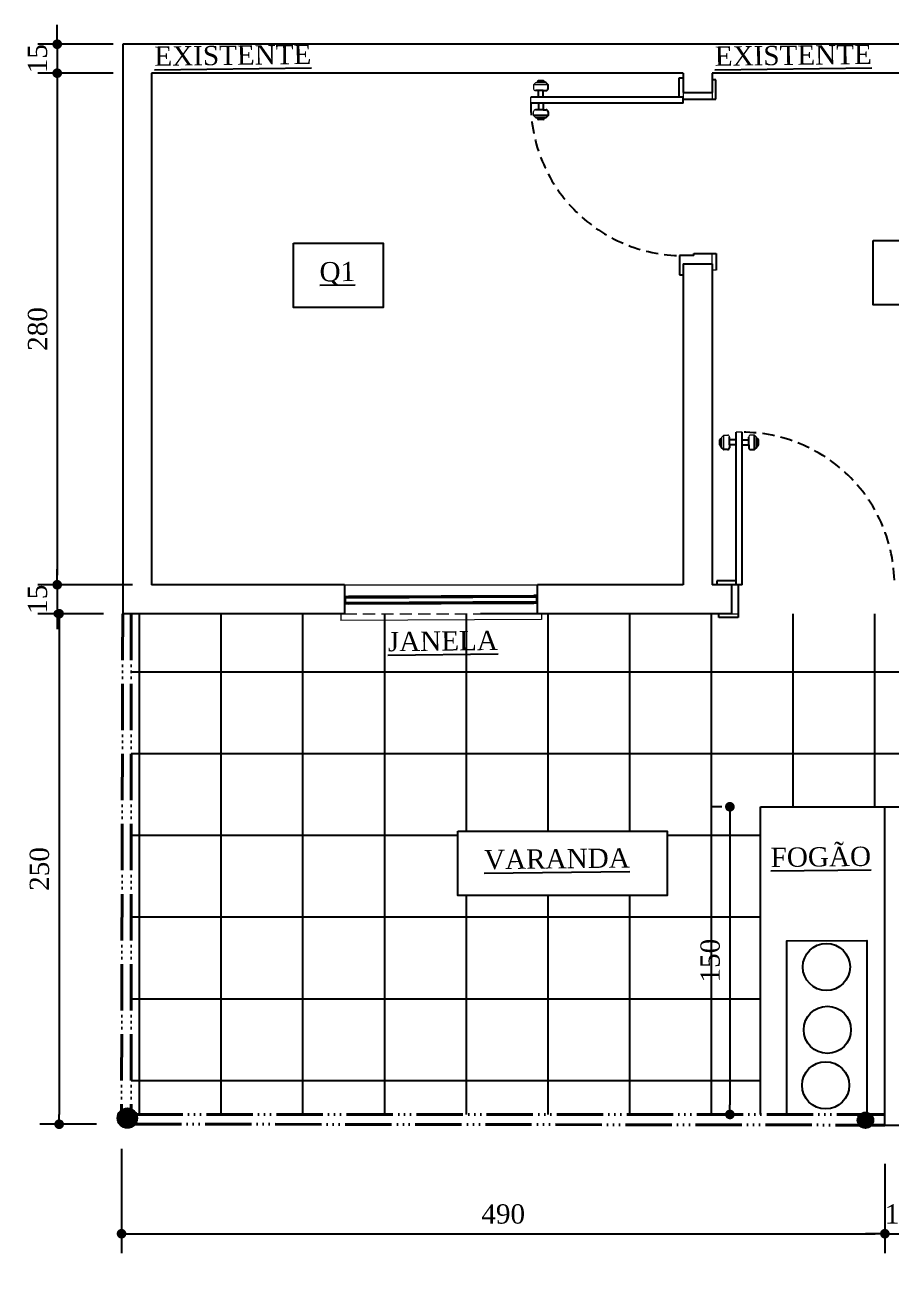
# Model space of a CAD drawing. Header units: centimetres. Extents: x -48696 to 156237, y -5617 to 29024.
# Drawn here: x 77535 to 77984, y 14355 to 15000 of the extents above; entities that cross this region are included whole.
import ezdxf

# ---------------------------------------------------------------- set-up
doc = ezdxf.new("R2010")
doc.units = ezdxf.units.CM
doc.linetypes.add('ACAD_ISO06W100', pattern=[36, 24, -3, 0, -3, 0, -3, 0, -3])
doc.linetypes.add('HIDDEN', pattern=[9.525, 6.35, -3.175])
for name, color, linetype in [('ACESSORIOS', 2, 'Continuous'), ('Hachuria - Moveis', 1, 'Continuous'), ('Piso', 55, 'Continuous'), ('PORTAS', 3, 'Continuous'), ('Portas-Cotas', 2, 'Continuous'), ('Portas-Projeção', 55, 'HIDDEN')]:
    doc.layers.add(name, color=color, linetype=linetype)
for name, color, linetype, lineweight in [('Corte Planta', 4, 'ACAD_ISO06W100', 40), ('Hachura', 1, 'Continuous', 9), ('Portas - Janelas', 2, 'Continuous', 20), ('Projeção Janela', 15, 'HIDDEN', 9)]:
    doc.layers.add(name, color=color, linetype=linetype, lineweight=lineweight)
doc.styles.add('Valéria', font='romantic.ttf', dxfattribs={"height": 10})
doc.dimstyles.new('Cota - 250', dxfattribs={"dimtxt": 10, "dimasz": 4, "dimexe": 10, "dimexo": 10, "dimgap": 5, "dimtad": 1, "dimlfac": 5, "dimtxsty": 'Valéria', "dimblk": 'DOT', "dimcen": 0, "dimclrd": 12, "dimclre": 12, "dimclrt": 2, "dimazin": 2, "dimtfac": 1, "dimtix": 1, "dimtmove": 0, "dimatfit": 3, "dimldrblk": 'DOT', "dimfxl": 1, "dimarcsym": 0})
doc.dimstyles.new('Cota - 50', dxfattribs={"dimtxt": 10, "dimasz": 5, "dimexe": 10, "dimexo": 20, "dimgap": 5, "dimtad": 1, "dimtxsty": 'Valéria', "dimblk": 'DOT', "dimcen": 0, "dimclrd": 12, "dimclre": 12, "dimclrt": 2, "dimazin": 2, "dimtfac": 1, "dimtix": 1, "dimtmove": 0, "dimatfit": 3, "dimldrblk": 'DOT', "dimfxl": 1, "dimarcsym": 0})

# ---------------------------------------------------------------- blocks, each defined once
blk = doc.blocks.new('_Dot')
at = {"color": 0, "linetype": 'ByBlock', "lineweight": -2}
blk.add_line((-0.5, 0), (-1, 0), dxfattribs=at)
at = {"color": 0, "linetype": 'ByBlock', "const_width": 0.5}
blk.add_lwpolyline([(-0.25, 0, 1), (0.25, 0, 1)], format="xyb", close=True, dxfattribs=at)
blk = doc.blocks.new('*D1664')
at = {"color": 12, "lineweight": -2, "transparency": 16777216}
for p, q in [((77551.9, 14994.96), (77551.9, 14999.96)), ((77580.83, 14989.96), (77541.9, 14989.96)), ((77551.9, 14989.96), (77551.9, 14974.96)), ((77580.83, 14974.96), (77541.9, 14974.96)), ((77551.9, 14969.96), (77551.9, 14964.96))]:
    blk.add_line(p, q, dxfattribs=at)
at = {"layer": 'Defpoints', "color": 0, "transparency": 16777216}
for p in [(77600.83, 14989.96), (77551.9, 14974.96), (77600.83, 14974.96)]:
    blk.add_point(p, dxfattribs=at)
at = {"color": 12, "lineweight": -2, "transparency": 16777216, "xscale": 5, "yscale": 5, "zscale": 5}
for p, rotation in [((77551.9, 14989.96), 270), ((77551.9, 14974.96), 90)]:
    blk.add_blockref('_Dot', p, dxfattribs=dict(at, rotation=rotation))
at = {"color": 2, "transparency": 16777216, "insert": (77541.71, 14982.46), "char_height": 10, "attachment_point": 5, "rotation": 90, "style": 'Valéria'}
blk.add_mtext('15', dxfattribs=at)
blk = doc.blocks.new('*D1665')
at = {"color": 12, "lineweight": -2, "transparency": 16777216}
for p, q in [((77580.83, 14974.96), (77541.9, 14974.96)), ((77551.9, 14969.96), (77551.9, 14714.96)), ((77580.83, 14709.96), (77541.9, 14709.96))]:
    blk.add_line(p, q, dxfattribs=at)
at = {"layer": 'Defpoints', "color": 0, "transparency": 16777216}
for p in [(77600.83, 14974.96), (77551.9, 14709.96), (77600.83, 14709.96)]:
    blk.add_point(p, dxfattribs=at)
at = {"color": 12, "lineweight": -2, "transparency": 16777216, "xscale": 5, "yscale": 5, "zscale": 5}
for p, rotation in [((77551.9, 14974.96), 90), ((77551.9, 14709.96), 270)]:
    blk.add_blockref('_Dot', p, dxfattribs=dict(at, rotation=rotation))
at = {"color": 2, "transparency": 16777216, "insert": (77541.79, 14842.46), "char_height": 10, "attachment_point": 5, "rotation": 90, "style": 'Valéria'}
blk.add_mtext('280', dxfattribs=at)
blk = doc.blocks.new('*D1666')
at = {"color": 12, "lineweight": -2, "transparency": 16777216}
for p, q in [((77551.9, 14713.96), (77551.9, 14717.96)), ((77590.83, 14709.96), (77541.9, 14709.96)), ((77551.9, 14709.96), (77551.9, 14694.96)), ((77575.83, 14694.96), (77541.9, 14694.96)), ((77551.9, 14690.96), (77551.9, 14686.96))]:
    blk.add_line(p, q, dxfattribs=at)
at = {"layer": 'Defpoints', "color": 0, "transparency": 16777216}
for p in [(77600.83, 14709.96), (77551.9, 14694.96), (77585.83, 14694.96)]:
    blk.add_point(p, dxfattribs=at)
at = {"color": 12, "lineweight": -2, "transparency": 16777216, "xscale": 4, "yscale": 4, "zscale": 4}
for p, rotation in [((77551.9, 14709.96), 270), ((77551.9, 14694.96), 90)]:
    blk.add_blockref('_Dot', p, dxfattribs=dict(at, rotation=rotation))
at = {"color": 2, "transparency": 16777216, "insert": (77541.71, 14702.46), "char_height": 10, "attachment_point": 5, "rotation": 90, "style": 'Valéria'}
blk.add_mtext('15', dxfattribs=at)
blk = doc.blocks.new('*D1672')
at = {"color": 12, "lineweight": -2, "transparency": 16777216}
for p, q in [((77980.83, 14393.8), (77980.83, 14383.8)), ((77975.83, 14373.8), (77970.83, 14373.8)), ((77980.83, 14373.8), (77995.83, 14373.8)), ((78000.83, 14373.8), (78005.83, 14373.8)), ((77995.83, 14354.96), (77995.83, 14363.8))]:
    blk.add_line(p, q, dxfattribs=at)
at = {"layer": 'Defpoints', "color": 0, "transparency": 16777216}
for p in [(77980.83, 14373.8), (77995.83, 14374.96), (77995.83, 14373.8)]:
    blk.add_point(p, dxfattribs=at)
at = {"color": 12, "lineweight": -2, "transparency": 16777216, "xscale": 5, "yscale": 5, "zscale": 5}
blk.add_blockref('_Dot', (77980.83, 14373.8), dxfattribs=at)
at = {"color": 12, "lineweight": -2, "transparency": 16777216, "xscale": 5, "yscale": 5, "zscale": 5, "rotation": 180}
blk.add_blockref('_Dot', (77995.83, 14373.8), dxfattribs=at)
at = {"color": 2, "transparency": 16777216, "insert": (77988.33, 14383.99), "char_height": 10, "attachment_point": 5, "style": 'Valéria'}
blk.add_mtext('15', dxfattribs=at)
blk = doc.blocks.new('*D1676')
at = {"color": 12, "lineweight": -2, "transparency": 16777216}
for p, q in [((77565.83, 14694.96), (77542.9, 14694.96)), ((77552.9, 14689.96), (77552.9, 14435.52)), ((77572.24, 14430.52), (77542.9, 14430.52))]:
    blk.add_line(p, q, dxfattribs=at)
at = {"layer": 'Defpoints', "color": 0, "transparency": 16777216}
for p in [(77585.83, 14694.96), (77552.9, 14430.52), (77592.24, 14430.52)]:
    blk.add_point(p, dxfattribs=at)
at = {"color": 12, "lineweight": -2, "transparency": 16777216, "xscale": 5, "yscale": 5, "zscale": 5}
for p, rotation in [((77552.9, 14694.96), 90), ((77552.9, 14430.52), 270)]:
    blk.add_blockref('_Dot', p, dxfattribs=dict(at, rotation=rotation))
at = {"color": 2, "transparency": 16777216, "insert": (77542.71, 14562.74), "char_height": 10, "attachment_point": 5, "rotation": 90, "style": 'Valéria'}
blk.add_mtext('250', dxfattribs=at)
blk = doc.blocks.new('*D1677')
at = {"color": 12, "lineweight": -2, "transparency": 16777216}
for p, q in [((77585.24, 14417.78), (77585.24, 14363.8)), ((77980.83, 14409.96), (77980.83, 14363.8)), ((77590.24, 14373.8), (77975.83, 14373.8))]:
    blk.add_line(p, q, dxfattribs=at)
at = {"layer": 'Defpoints', "color": 0, "transparency": 16777216}
for p in [(77585.24, 14437.78), (77980.83, 14429.96), (77980.83, 14373.8)]:
    blk.add_point(p, dxfattribs=at)
at = {"color": 12, "lineweight": -2, "transparency": 16777216, "xscale": 5, "yscale": 5, "zscale": 5, "rotation": 180}
blk.add_blockref('_Dot', (77585.24, 14373.8), dxfattribs=at)
at = {"color": 12, "lineweight": -2, "transparency": 16777216, "xscale": 5, "yscale": 5, "zscale": 5}
blk.add_blockref('_Dot', (77980.83, 14373.8), dxfattribs=at)
at = {"color": 2, "transparency": 16777216, "insert": (77783.03, 14383.97), "char_height": 10, "attachment_point": 5, "style": 'Valéria'}
blk.add_mtext('490', dxfattribs=at)
blk = doc.blocks.new('*D1679')
at = {"color": 12, "lineweight": -2, "transparency": 16777216}
for p, q in [((77896.39, 14594.96), (77890.51, 14594.96)), ((77900.51, 14589.96), (77900.51, 14440.58)), ((77896.39, 14435.58), (77890.51, 14435.58))]:
    blk.add_line(p, q, dxfattribs=at)
at = {"layer": 'Defpoints', "color": 0, "transparency": 16777216}
for p in [(77916.39, 14594.96), (77900.51, 14435.58), (77916.39, 14435.58)]:
    blk.add_point(p, dxfattribs=at)
at = {"color": 12, "lineweight": -2, "transparency": 16777216, "xscale": 5, "yscale": 5, "zscale": 5}
for p, rotation in [((77900.51, 14594.96), 90), ((77900.51, 14435.58), 270)]:
    blk.add_blockref('_Dot', p, dxfattribs=dict(at, rotation=rotation))
at = {"color": 2, "transparency": 16777216, "insert": (77890.32, 14515.27), "char_height": 10, "attachment_point": 5, "rotation": 90, "style": 'Valéria'}
blk.add_mtext('150', dxfattribs=at)

msp = doc.modelspace()

# ---------------------------------------------------------------- hatches: boundary and pattern name
at = {"layer": 'Piso'}
h = msp.add_hatch(dxfattribs=at)
h.set_pattern_fill('ANSI37', color=256, scale=13.333333, angle=-45)
h.set_pattern_definition([(360, (65698.91, -2014.48), (3e-14, 42.33333), []), (90, (65698.91, -2014.48), (-42.33333, 3e-14), [])])
edge = h.paths.add_edge_path(flags=16)
edge.add_arc((78046.17964, 14492.53391), 10.42825, 0, 360)
edge = h.paths.add_edge_path(flags=16)
edge.add_arc((78046.17964, 14492.53391), 10.42825, 0, 360)
h.paths.add_polyline_path([(77759.57256, 14549.08389), (77759.57256, 14582.37573), (77867.95286, 14582.37573), (77867.95286, 14549.08389)], flags=16)
h.paths.add_polyline_path([(78030.44771, 14484.27699), (78017.87604, 14484.27699), (78017.87604, 14514.95887), (78048.61938, 14514.95887), (78048.61938, 14484.27699), (78036.04771, 14484.27699), (78036.04771, 14502.41793), (78030.44771, 14502.41793)])
h.paths.add_polyline_path([(78036.04771, 14484.27699), (78030.44771, 14484.27699), (78030.44771, 14502.41793), (78036.04771, 14502.41793)])
h.paths.add_polyline_path([(78037.17471, 14452.04084), (78029.32071, 14452.04084), (78029.32071, 14456.05065), (78037.17471, 14456.05065)])
h.paths.add_polyline_path([(78003.8795, 14546.60404), (78003.8795, 14579.89588), (78069.26953, 14580.00175), (78069.26953, 14546.70991)])
h.paths.add_polyline_path([(77916.38655, 14435.57526), (77916.38655, 14594.96133), (77980.82684, 14594.96133), (77980.82684, 14604.96133), (77995.82684, 14604.96133), (77995.82684, 14444.96133), (78075.82684, 14444.96133), (78075.82684, 14594.96133), (78075.82684, 14694.96133), (77590.2267, 14694.96133), (77590.2267, 14435.57526)])

# ---------------------------------------------------------------- linework, layer by layer
at = {"color": 5}
for p, q in [((77585.82684, 14989.96133), (77585.82684, 14694.96133)), ((78101.29627, 14989.96133), (77585.82684, 14989.96133)), ((77600.82684, 14974.96133), (77600.82684, 14709.96133)), ((77876.29627, 14974.96133), (77600.82684, 14974.96133)), ((77876.29627, 14974.96133), (77876.29627, 14964.96133)), ((78086.29627, 14974.96133), (77891.29627, 14974.96133)), ((77891.29627, 14974.96133), (77891.29627, 14964.96133)), ((77876.29627, 14964.96133), (77891.29627, 14964.96133)), ((77876.29627, 14876.13566), (77876.29627, 14709.96133)), ((77876.29627, 14876.13566), (77891.29627, 14876.13566)), ((77891.29627, 14876.13566), (77891.29627, 14709.96133)), ((77700.82684, 14709.96133), (77600.82684, 14709.96133)), ((77700.82684, 14709.96133), (77700.82992, 14694.96133)), ((77800.82992, 14694.96133), (77800.82992, 14709.96133)), ((77876.29627, 14709.96133), (77800.82992, 14709.96133)), ((77901.29627, 14709.96133), (77891.29627, 14709.96133)), ((77905.82684, 14709.96133), (77891.29627, 14709.96133)), ((77901.29627, 14709.96133), (77901.29627, 14694.96133)), ((77700.82992, 14694.96133), (77585.82684, 14694.96133)), ((77901.29627, 14694.96133), (77771.29935, 14694.96133)), ((77980.82684, 14429.96133), (77980.82684, 14594.96133)), ((77980.82684, 14594.96133), (77995.82684, 14594.96133)), ((77980.82684, 14429.96133), (78090.82684, 14429.96133))]:
    msp.add_line(p, q, dxfattribs=at)
at = {"color": 32}
for p, q in [((77584.24091, 14430.51623), (77584.24091, 14436.81339)), ((77585.24091, 14429.5522), (77585.24091, 14437.77742)), ((77586.24091, 14428.98362), (77586.24091, 14438.34601)), ((77587.24091, 14428.67346), (77587.24091, 14438.65616)), ((77588.24091, 14428.57427), (77588.24091, 14438.75535)), ((77589.24091, 14428.67346), (77589.24091, 14438.65616)), ((77590.24091, 14428.98362), (77590.24091, 14438.34601)), ((77591.24091, 14429.5522), (77591.24091, 14437.77742)), ((77592.24091, 14430.51623), (77592.24091, 14436.81339)), ((77968.32399, 14435.79918), (77968.32399, 14429.35099)), ((77969.32399, 14436.34667), (77969.32399, 14428.8035)), ((77970.32399, 14436.58194), (77970.32399, 14428.56822)), ((77971.32399, 14436.56068), (77971.32399, 14428.58948)), ((77972.32399, 14436.27847), (77972.32399, 14428.8717)), ((77973.32399, 14435.6646), (77973.32399, 14429.48556)), ((77583.24091, 14432.709), (77583.24091, 14434.62062)), ((77593.24091, 14432.709), (77593.24091, 14434.62062)), ((77967.32399, 14434.71161), (77967.32399, 14430.43856)), ((77974.32399, 14434.41225), (77974.32399, 14430.73791))]:
    msp.add_line(p, q, dxfattribs=at)
msp.add_line((77588.24091, 14433.66481), (77588.24091, 14433.66481))
msp.add_line((77588.24091, 14433.66481), (77588.24091, 14433.66481))
msp.add_line((77588.24091, 14433.66481), (77588.24091, 14433.66481))
at = {"color": 2}
msp.add_lwpolyline([(77929.96078, 14435.57526), (77929.96078, 14525.54742), (77971.49773, 14525.71017), (77971.49773, 14436.53129)], dxfattribs=at)
at = {"color": 32}
for centre, radius in [((77588.24091, 14433.66481), 5.09054), ((77970.73903, 14432.57508), 4.0283)]:
    msp.add_circle(centre, radius, dxfattribs=at)
at = {"layer": 'ACESSORIOS', "color": 2, "linetype": 'Continuous'}
for p, q in [((77874.29627, 14962.47636), (77874.29627, 14972.47636)), ((77893.29627, 14961.47636), (77893.29627, 14971.46133)), ((77903.79627, 14711.96133), (77893.79627, 14711.96133)), ((77904.79627, 14692.96133), (77894.8113, 14692.96133))]:
    msp.add_line(p, q, dxfattribs=at)
at = {"layer": 'ACESSORIOS'}
for p, q in [((77874.29627, 14972.47636), (77876.29627, 14972.47636)), ((77893.29627, 14971.46133), (77891.29627, 14971.46133)), ((77893.79627, 14711.96133), (77893.79627, 14709.96133)), ((77894.8113, 14692.96133), (77894.8113, 14694.96133))]:
    msp.add_line(p, q, dxfattribs=at)
at = {"layer": 'Corte Planta', "color": 4}
for p, q in [((77585.82684, 14694.96133), (77585.24305, 14437.77898)), ((77590.2267, 14694.96133), (77590.2267, 14438.35205)), ((77592.95936, 14435.57526), (77968.05088, 14435.57526)), ((77973.42717, 14435.57526), (77980.82684, 14435.57526)), ((77592.27992, 14430.56644), (77967.56328, 14430.09681)), ((77973.90856, 14430.08887), (77980.82684, 14430.08021))]:
    msp.add_line(p, q, dxfattribs=at)
at = {"layer": 'Hachura'}
for p, q in [((77700.82806, 14703.98771), (77702.85521, 14703.99772)), ((77700.82889, 14699.98766), (77702.87497, 14699.99777)), ((77701.35769, 14703.49032), (77702.85768, 14703.49773)), ((77701.35769, 14703.49032), (77701.37252, 14700.49035)), ((77701.36017, 14702.99032), (77800.35896, 14703.4795)), ((77701.37005, 14700.99035), (77800.36884, 14701.47952)), ((77701.37252, 14700.49035), (77702.8725, 14700.49777))]:
    msp.add_line(p, q, dxfattribs=at)
at = {"layer": 'Hachuria - Moveis'}
for p, q in [((77800.83851, 14704.48188), (77798.85403, 14704.47207)), ((77800.35649, 14703.97949), (77798.8565, 14703.97208)), ((77800.37131, 14700.97953), (77798.87133, 14700.97212)), ((77800.82879, 14700.48178), (77798.8738, 14700.47212)), ((77800.35649, 14703.97949), (77800.37131, 14700.97953))]:
    msp.add_line(p, q, dxfattribs=at)
at = {"layer": 'Piso'}
for p, q in [((77702.85521, 14703.99772), (77798.85403, 14704.47207)), ((77702.85768, 14703.49773), (77798.8565, 14703.97208)), ((77702.8725, 14700.49777), (77798.87133, 14700.97212)), ((77702.87497, 14699.99777), (77798.8738, 14700.47212))]:
    msp.add_line(p, q, dxfattribs=at)
at = {"layer": 'PORTAS', "color": 2, "linetype": 'Continuous'}
for p, q in [((77804.29627, 14970.47636), (77800.79627, 14970.47636)), ((77803.79627, 14970.97636), (77801.29627, 14970.97636)), ((77805.14982, 14970.12281), (77804.29627, 14970.47636)), ((77801.29627, 14965.97636), (77799.79627, 14965.97636)), ((77801.29627, 14962.47636), (77801.29627, 14965.97636)), ((77803.79627, 14965.97636), (77801.29627, 14965.97636)), ((77803.79627, 14965.97636), (77805.29627, 14965.97636)), ((77803.79627, 14962.47636), (77803.79627, 14965.97636)), ((77806.29627, 14968.97636), (77805.14982, 14970.12281)), ((77806.22838, 14969.04425), (77806.16049, 14968.97636)), ((77806.29627, 14966.97636), (77806.29627, 14968.97636)), ((77876.29627, 14962.47636), (77797.29627, 14962.47636)), ((77876.29627, 14959.47636), (77797.29627, 14959.47636)), ((77801.29627, 14959.47636), (77801.29627, 14955.97636)), ((77803.79627, 14959.47636), (77803.79627, 14955.97636)), ((77876.29627, 14959.47636), (77876.29627, 14962.47636)), ((77876.29627, 14961.47636), (77893.29627, 14961.47636)), ((77806.29627, 14952.97636), (77798.79627, 14952.97636)), ((77801.29627, 14955.97636), (77799.79627, 14955.97636)), ((77804.29627, 14951.47636), (77800.79627, 14951.47636)), ((77803.79627, 14955.97636), (77801.29627, 14955.97636)), ((77803.79627, 14955.97636), (77805.29627, 14955.97636)), ((77805.14982, 14951.82992), (77804.29627, 14951.47636)), ((77806.29627, 14952.97636), (77805.14982, 14951.82992)), ((77806.29627, 14954.97636), (77806.29627, 14952.97636)), ((77803.79627, 14950.97636), (77801.29627, 14950.97636)), ((77874.35213, 14880.47479), (77874.35213, 14870.47479)), ((77881.76772, 14880.47479), (77874.35213, 14880.47479)), ((77881.76772, 14881.47636), (77893.42039, 14881.47636)), ((77881.76772, 14880.47479), (77881.76772, 14881.47636)), ((77893.41593, 14881.47636), (77893.41593, 14872.9866)), ((77874.35213, 14870.47479), (77876.29627, 14870.47479)), ((77895.29627, 14782.46133), (77895.29627, 14784.96133)), ((77895.79627, 14781.96133), (77895.79627, 14785.46133)), ((77900.29627, 14784.96133), (77900.29627, 14786.46133)), ((77903.79627, 14784.96133), (77900.29627, 14784.96133)), ((77900.29627, 14782.46133), (77900.29627, 14784.96133)), ((77903.79627, 14709.96133), (77903.79627, 14788.96133)), ((77906.79627, 14709.96133), (77906.79627, 14788.96133)), ((77906.79627, 14784.96133), (77910.29627, 14784.96133)), ((77910.29627, 14784.96133), (77910.29627, 14786.46133)), ((77910.29627, 14782.46133), (77910.29627, 14784.96133)), ((77913.29627, 14779.96133), (77913.29627, 14787.46133)), ((77914.79627, 14781.96133), (77914.79627, 14785.46133)), ((77915.29627, 14782.46133), (77915.29627, 14784.96133)), ((77896.14982, 14781.10778), (77895.79627, 14781.96133)), ((77897.29627, 14779.96133), (77896.14982, 14781.10778)), ((77897.22838, 14780.02922), (77897.29627, 14780.0971)), ((77899.29627, 14779.96133), (77897.29627, 14779.96133)), ((77900.29627, 14782.46133), (77900.29627, 14780.96133)), ((77903.79627, 14782.46133), (77900.29627, 14782.46133)), ((77906.79627, 14782.46133), (77910.29627, 14782.46133)), ((77910.29627, 14782.46133), (77910.29627, 14780.96133)), ((77911.29627, 14779.96133), (77913.29627, 14779.96133)), ((77913.29627, 14779.96133), (77914.44271, 14781.10778)), ((77914.44271, 14781.10778), (77914.79627, 14781.96133)), ((77906.79627, 14709.96133), (77903.79627, 14709.96133)), ((77904.79627, 14709.96133), (77904.79627, 14692.96133)), ((77916.38655, 14435.57526), (77916.38655, 14594.96133)), ((77916.38655, 14594.96133), (77980.82684, 14594.96133))]:
    msp.add_line(p, q, dxfattribs=at)
for centre in [(77950.53927, 14511.98411), (77951.01188, 14479.41719), (77950.12788, 14450.67493)]:
    msp.add_circle(centre, 12.22277, dxfattribs=at)
for centre, radius, start, end in [((77801.29627, 14970.47636), 0.5, 90, 180), ((77803.79627, 14970.47636), 0.5, 0, 90), ((77805.29627, 14966.97636), 1, 270, 0), ((77801.29627, 14951.47636), 0.5, 180, 270), ((77803.79627, 14951.47636), 0.5, 270, 0), ((77805.29627, 14954.97636), 1, 0, 90), ((77895.79627, 14784.96133), 0.5, 90, 180), ((77914.79627, 14784.96133), 0.5, 0, 90), ((77895.79627, 14782.46133), 0.5, 180, 270), ((77899.29627, 14780.96133), 1, 270, 0), ((77911.29627, 14780.96133), 1, 180, 270), ((77914.79627, 14782.46133), 0.5, 270, 0)]:
    msp.add_arc(centre, radius, start, end, dxfattribs=at)
at = {"layer": 'Portas - Janelas', "color": 2, "linetype": 'Continuous'}
for p, q in [((77799.94271, 14970.12281), (77800.79627, 14970.47636)), ((77806.29627, 14968.97636), (77798.79627, 14968.97636)), ((77805.29627, 14969.97636), (77799.79627, 14969.97636)), ((77805.29627, 14951.97636), (77799.79627, 14951.97636)), ((77799.94271, 14951.82992), (77800.79627, 14951.47636)), ((77896.14982, 14786.31488), (77895.79627, 14785.46133)), ((77896.29627, 14780.96133), (77896.29627, 14786.46133)), ((77897.29627, 14779.96133), (77897.29627, 14787.46133)), ((77914.29627, 14780.96133), (77914.29627, 14786.46133)), ((77914.44271, 14786.31488), (77914.79627, 14785.46133))]:
    msp.add_line(p, q, dxfattribs=at)
at = {"layer": 'Portas - Janelas'}
for p, q in [((77799.79627, 14969.97636), (77798.79627, 14968.97636)), ((77798.79627, 14968.97636), (77798.79627, 14966.8963)), ((77799.94271, 14970.12281), (77799.79627, 14969.97636)), ((77876.29627, 14964.97636), (77876.29627, 14962.47636)), ((77891.29627, 14964.96133), (77891.29627, 14961.46133)), ((77797.29627, 14959.47636), (77797.29627, 14962.47636)), ((77798.79627, 14952.97636), (77798.79627, 14955.10596)), ((77799.79627, 14951.97636), (77798.79627, 14952.97636)), ((77799.94271, 14951.82992), (77799.79627, 14951.97636)), ((77891.29627, 14876.13566), (77891.29627, 14881.47636)), ((77893.41593, 14872.9866), (77891.34992, 14872.9866)), ((77896.14982, 14786.31488), (77896.29627, 14786.46133)), ((77896.29627, 14786.46133), (77897.29627, 14787.46133)), ((77897.29627, 14787.46133), (77899.37633, 14787.46133)), ((77906.79627, 14788.96133), (77903.79627, 14788.96133)), ((77913.29627, 14787.46133), (77911.16667, 14787.46133)), ((77914.29627, 14786.46133), (77913.29627, 14787.46133)), ((77914.44271, 14786.31488), (77914.29627, 14786.46133)), ((77700.82684, 14709.96133), (77800.82683, 14709.98189)), ((77901.29627, 14709.96133), (77903.79627, 14709.96133)), ((77698.89981, 14694.96093), (77698.91702, 14691.47811)), ((77802.90097, 14694.98232), (77802.91575, 14691.99199)), ((77901.3113, 14694.96133), (77904.8113, 14694.96133)), ((77802.91575, 14691.99199), (77698.91702, 14691.47811))]:
    msp.add_line(p, q, dxfattribs=at)
for centre, radius, start, end in [((77799.78057, 14966.96278), 0.98654, 183.86394632, 270.91184788), ((77799.71227, 14955.06322), 0.917, 84.74417396, 177.3289999), ((77899.30985, 14786.47703), 0.98654, 359.08815212, 86.13605368), ((77911.20941, 14786.54533), 0.917, 92.6710001, 185.25582604)]:
    msp.add_arc(centre, radius, start, end, dxfattribs=at)
at = {"layer": 'Portas-Cotas'}
for points in [[(77674.31701, 14886.85797), (77720.78986, 14886.85797), (77720.78986, 14853.56614), (77674.31701, 14853.56614)], [(77974.70667, 14888.20373), (78035.80324, 14888.20373), (78035.80324, 14854.91189), (77974.70667, 14854.91189)], [(77759.57256, 14582.37573), (77867.95286, 14582.37573), (77867.95286, 14549.08389), (77759.57256, 14549.08389)]]:
    msp.add_lwpolyline(points, close=True, dxfattribs=at)
at = {"layer": 'Portas-Projeção'}
for centre, start, end in [((77876.29627, 14959.47636), 180, 268.24778443), ((77906.79627, 14709.96133), 1.75221557, 90)]:
    msp.add_arc(centre, 79, start, end, dxfattribs=at)
at = {"layer": 'Projeção Janela'}
msp.add_line((77700.82992, 14694.96133), (77800.82992, 14694.96133), dxfattribs=at)

# ---------------------------------------------------------------- texts
at = {"layer": 'Portas-Cotas', "char_height": 10, "attachment_point": 1, "rotation": 0.69731167, "style": 'Valéria'}
for s, insert in [('{\\LEXISTENTE}', (77602.16528, 14988.75068)), ('{\\LEXISTENTE}', (77892.63472, 14988.75068)), ('{\\LQ1}', (77687.78405, 14877.06376)), ('{\\LJANELA}', (77723.172, 14685.49411)), ('{\\LVARANDA}', (77773.0396, 14572.58151)), ('{\\LFOGÃO}', (77921.56552, 14573.72065))]:
    msp.add_mtext_dynamic_manual_height_columns(s, width=150, gutter_width=50, heights=[0], dxfattribs=dict(at, insert=insert))

# ---------------------------------------------------------------- dimensions: what is measured, and where the dimension line sits
dim = msp.add_linear_dim(base=(77551.90299, 14974.96133), p1=(77600.82684, 14989.96133), p2=(77600.82684, 14974.96133), angle=90, dimstyle='Cota - 50')
dim.commit()
dim.dimension.update_dxf_attribs({"geometry": '*D1664', "text_midpoint": (77541.71068, 14982.46133)})
for base, p1, p2, text, dimstyle, picture, middle in [((77551.90299, 14709.96133), (77600.82684, 14974.96133), (77600.82684, 14709.96133), '280', 'Cota - 50', '*D1665', (77541.79205, 14842.46133)), ((77551.90299, 14694.96133), (77600.82684, 14709.96133), (77585.82684, 14694.96133), '15', 'Cota - 250', '*D1666', (77541.71068, 14702.46133)), ((77552.90299, 14430.51623), (77585.82684, 14694.96133), (77592.24091, 14430.51623), '250', 'Cota - 50', '*D1676', (77542.71068, 14562.73878)), ((77900.51073, 14435.57526), (77916.38655, 14594.96133), (77916.38655, 14435.57526), '150', 'Cota - 50', '*D1679', (77890.31842, 14515.2683))]:
    dim = msp.add_linear_dim(base=base, p1=p1, p2=p2, angle=90, text=text, dimstyle=dimstyle)
    dim.commit()
    dim.dimension.update_dxf_attribs({"geometry": picture, "text_midpoint": middle})
dim = msp.add_linear_dim(base=(77980.82684, 14373.79652), p1=(77585.24091, 14437.77742), p2=(77980.82684, 14429.96133), text='490', dimstyle='Cota - 50')
dim.commit()
dim.dimension.update_dxf_attribs({"geometry": '*D1677', "text_midpoint": (77783.03387, 14383.96664)})
dim = msp.add_linear_dim(base=(77995.82684, 14373.79652), p1=(77980.82684, 14373.79652), p2=(77995.82684, 14374.96133), dimstyle='Cota - 50')
dim.commit()
dim.dimension.update_dxf_attribs({"geometry": '*D1672', "text_midpoint": (77988.32684, 14383.98883)})

doc.saveas('drawing.dxf')
